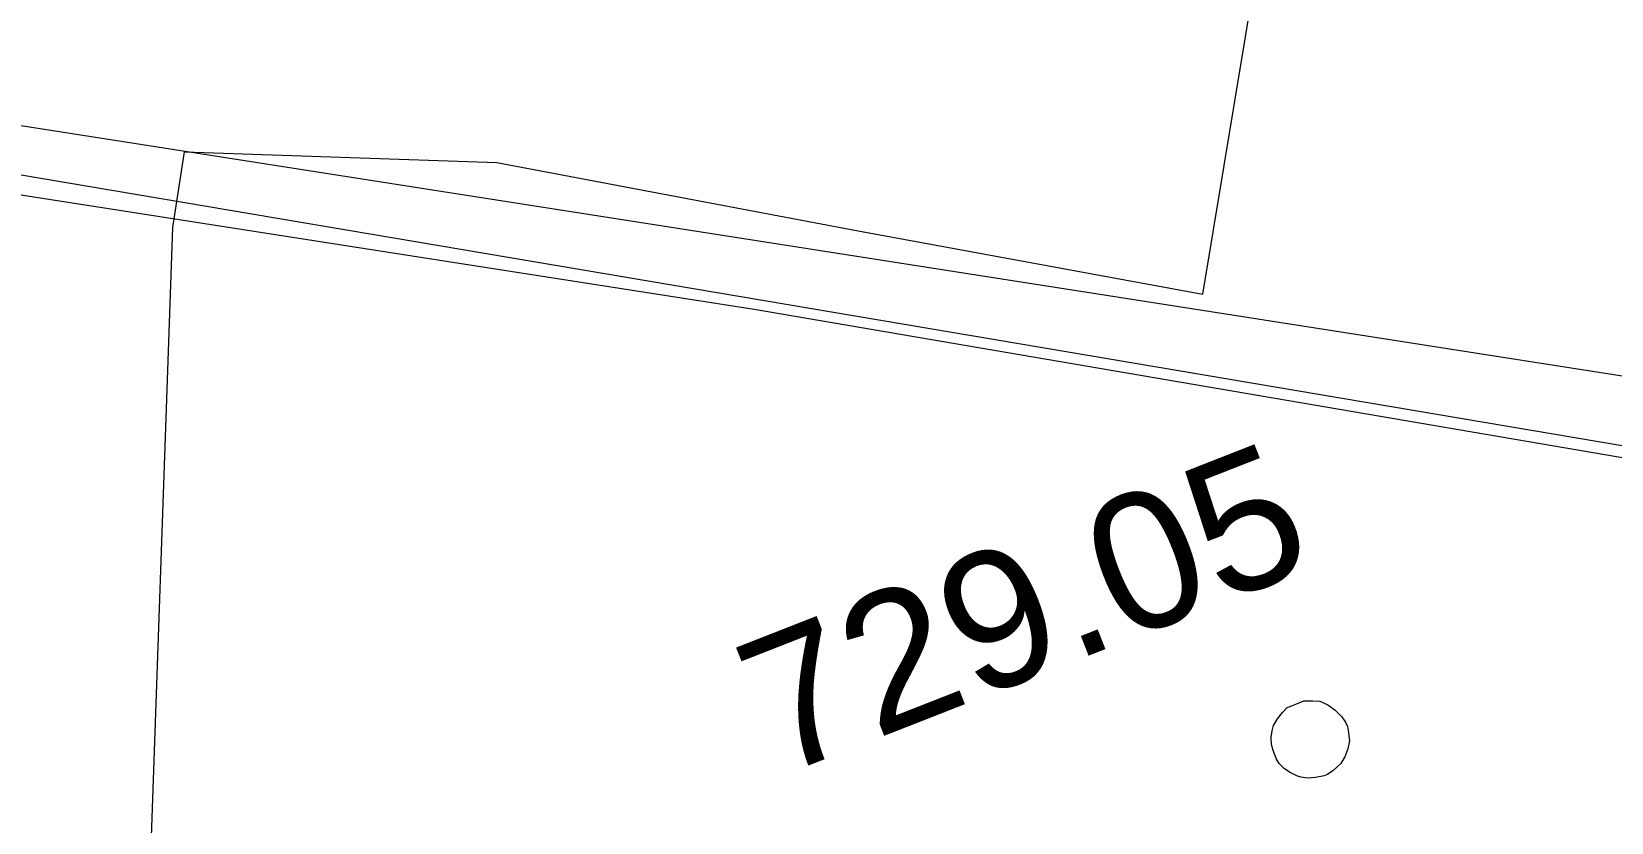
# Model space of a CAD drawing. Header units: millimetres. Extents: x 348 to 2201, y 118 to 1049.
# Drawn here: x 827.58 to 847.87, y 504.87 to 515.02 of the extents above; entities that cross this region are included whole.
import ezdxf
from ezdxf.enums import TextEntityAlignment as Align

# ---------------------------------------------------------------- set-up
doc = ezdxf.new("R2010")
doc.units = ezdxf.units.MM
for name, color, linetype, lineweight in [('108_SEP_FIS_CANT_CENT_ILHA', 7, 'Continuous', 18), ('604_CURVA_INTERM', 7, 'Continuous', 18), ('606_PTO_COTADO', 9, 'Continuous', 18)]:
    doc.layers.add(name, color=color, linetype=linetype, lineweight=lineweight)
doc.styles.add('Style-Arial', font='arial.ttf')

# ---------------------------------------------------------------- blocks, each defined once
blk = doc.blocks.new('SP09')
at = {"color": 0, "linetype": 'Continuous'}
blk.add_lwpolyline([(-0.028, -0.515), (-0.138, -0.495), (-0.238, -0.465), (-0.308, -0.425), (-0.348, -0.395), (-0.418, -0.315), (-0.468, -0.245), (-0.508, -0.155), (-0.518, -0.095), (-0.518, 0.025), (-0.508, 0.105), (-0.478, 0.195), (-0.438, 0.265), (-0.398, 0.325), (-0.318, 0.385), (-0.228, 0.435), (-0.148, 0.475), (-0.098, 0.475), (-0.028, 0.475), (0.082, 0.475), (0.192, 0.435), (0.272, 0.395), (0.352, 0.315), (0.412, 0.225), (0.462, 0.105), (0.482, 0.025), (0.482, -0.035), (0.472, -0.085), (0.442, -0.215), (0.382, -0.305), (0.312, -0.385), (0.232, -0.445), (0.102, -0.495), (0.022, -0.515)], close=True, dxfattribs=at)

msp = doc.modelspace()

# ---------------------------------------------------------------- linework, layer by layer
at = {"layer": '108_SEP_FIS_CANT_CENT_ILHA'}
msp.add_lwpolyline([(609.297, 547.189), (720.018, 529.692), (836.866, 511.458), (868.735, 506.014), (899.044, 500.344), (954.884, 491.764), (955.988, 492.161), (956.137, 492.995), (954.31, 494.144), (885.141, 505.272), (858.813, 508.91), (719.388, 530.696), (609.952, 547.991), (580.205, 553.503), (533.058, 560.398), (532.636, 559.414), (533.277, 558.767), (548.012, 555.711), (586.407, 549.693), (601.384, 548.577), (604.113, 548.04)], close=True, dxfattribs=at)
msp.add_lwpolyline([(609.297, 547.189), (634.001, 543.649), (818.619, 514.674), (853.923, 508.707)], dxfattribs=at)
at = {"layer": '604_CURVA_INTERM', "elevation": 729, "flags": 128}
msp.add_lwpolyline([(827.024, 490.514), (827.753, 491.784), (828.28, 492.965), (828.52, 493.947), (828.754, 495.369), (828.9, 497.966), (829.047, 499.346), (829.141, 500.707), (829.116, 502.05), (829.078, 503.336), (829.397, 512.508), (829.549, 513.479), (833.558, 513.341), (838.2, 512.463), (842.625, 511.652), (844.128, 520.718), (844.353, 521.805), (844.52, 522.795), (844.606, 523.825), (844.753, 525), (844.862, 526.172), (844.935, 527.239), (845.069, 528.452)], dxfattribs=at)

# ---------------------------------------------------------------- block references
at = {"layer": '606_PTO_COTADO', "rotation": 21.41522089134761}
msp.add_blockref('SP09', (844.021, 505.954, 729.055), dxfattribs=at)

# ---------------------------------------------------------------- texts
at = {"layer": '606_PTO_COTADO', "style": 'Style-Arial'}
msp.add_text('729.05', height=1.75, rotation=21.4152, dxfattribs=at).set_placement((840.315, 507.616, 729.055), align=Align.MIDDLE_CENTER)

doc.saveas('drawing.dxf')
